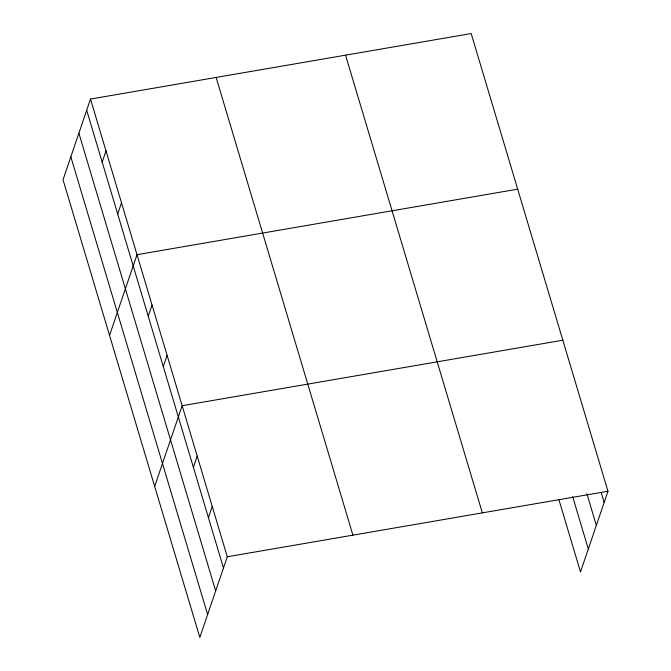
<?xml version="1.0" encoding="UTF-8"?>
<svg xmlns="http://www.w3.org/2000/svg" width="671" height="671" viewBox="0 0 671 671"><rect width="100%" height="100%" fill="white"/><g stroke="black" fill="none" stroke-linecap="round" stroke-linejoin="round"><path stroke-width="1.01" d="M90.501 99.056L63.032 179.744L199.815 637.45L227.284 556.771L90.501 99.056L471.185 33.55L607.968 491.256L580.499 571.944L558.968 499.87M102.185 162.147L106.001 150.933M117.685 214.015L121.501 202.81M109.541 335.366L137.001 254.678L517.693 189.172M148.232 316.242L152.049 305.028M163.279 366.584L167.096 355.378M154.674 486.408L182.143 405.729L562.826 340.214M193.374 467.284L197.19 456.07M208.421 517.635L212.237 506.42M227.284 556.771L607.968 491.256M601.199 492.598L604.152 502.47M586.907 493.806L596.351 525.393M572.673 496.691L588.308 549.012M345.557 55.165L482.34 512.879M216.121 77.442L352.912 535.148M86.685 110.27L223.468 567.976M78.876 133.194L215.659 590.908M70.832 156.813L207.616 614.527"/></g></svg>
